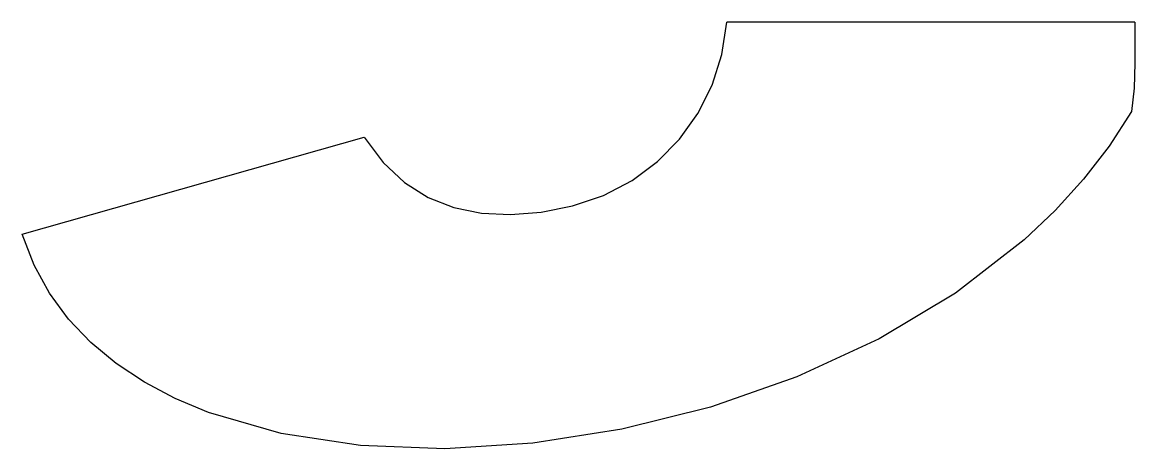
# Model space of a CAD drawing. Extents: x -11 to 47, y -311 to 7.
# Drawn here: x -11.3 to 46.9, y -310.6 to -288.4 of the extents above.
import ezdxf

# ---------------------------------------------------------------- set-up
doc = ezdxf.new("R2010")
doc.units = 0

msp = doc.modelspace()

# ---------------------------------------------------------------- linework, layer by layer
for p, q in [((25.267293, -290.05462), (25.52502, -288.36577)), ((46.8584, -288.365), (25.5251, -288.365)), ((46.8584, -288.365), (46.8584, -290.499)), ((24.755151, -291.650806), (25.267293, -290.05462)), ((46.8584, -290.499), (46.835978, -291.800889)), ((24.008531, -293.130634), (24.755151, -291.650806)), ((46.835978, -291.800889), (46.690961, -293.03014)), ((23.047373, -294.470409), (24.008531, -293.130634)), ((46.690961, -293.03014), (45.515829, -294.842468)), ((-11.33578, -299.43687), (6.55332, -294.36486)), ((6.5533, -294.36482), (7.540356, -295.689231)), ((21.891612, -295.646435), (23.047373, -294.470409)), ((45.515829, -294.842468), (44.181021, -296.563444)), ((7.540356, -295.689231), (8.658704, -296.734614)), ((20.561188, -296.635019), (21.891612, -295.646435)), ((8.658704, -296.734614), (9.896383, -297.515394)), ((19.076038, -297.412466), (20.561188, -296.635019)), ((44.181021, -296.563444), (42.698388, -298.191803)), ((9.896383, -297.515394), (11.241433, -298.045994)), ((17.4561, -297.95508), (19.076038, -297.412466)), ((11.241433, -298.045994), (12.68189, -298.340838)), ((12.68189, -298.340838), (14.205795, -298.414352)), ((14.205795, -298.414352), (15.801185, -298.280958)), ((15.801185, -298.280958), (17.4561, -297.95508)), ((42.698388, -298.191803), (41.079778, -299.72628)), ((-10.720978, -301.044914), (-11.335739, -299.43683)), ((41.079778, -299.72628), (37.482033, -302.508524)), ((-9.910387, -302.523678), (-10.720978, -301.044914)), ((-8.915818, -303.874387), (-9.910387, -302.523678)), ((37.482033, -302.508524), (33.482588, -304.900051)), ((-7.74912, -305.098307), (-8.915818, -303.874387)), ((33.482588, -304.900051), (29.176242, -306.890734)), ((-6.422144, -306.196703), (-7.74912, -305.098307)), ((-4.94674, -307.170841), (-6.422144, -306.196703)), ((-3.334757, -308.021987), (-4.94674, -307.170841)), ((29.176242, -306.890734), (24.657799, -308.47045)), ((-1.598047, -308.751406), (-3.334757, -308.021987)), ((2.202157, -309.850127), (-1.598047, -308.751406)), ((24.657799, -308.47045), (20.022059, -309.629072)), ((6.359071, -310.477129), (2.202157, -309.850127)), ((20.022059, -309.629072), (15.363824, -310.356476)), ((10.777894, -310.642537), (6.359071, -310.477129)), ((15.363824, -310.356476), (10.777894, -310.642537))]:
    msp.add_line(p, q)

doc.saveas('drawing.dxf')
